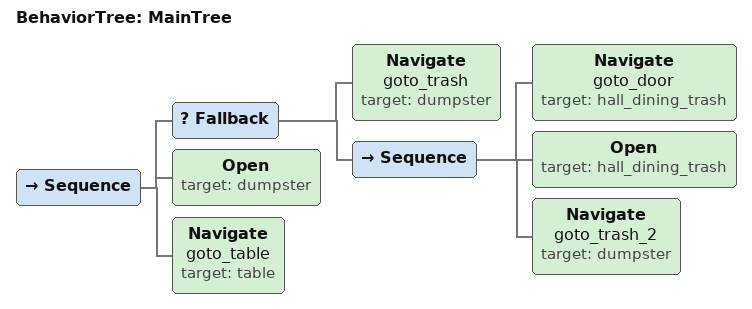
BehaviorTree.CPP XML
<root BTCPP_format="4">

  <BehaviorTree ID="MainTree">
    <Sequence>
        <Fallback>
            <Navigate name="goto_trash" target="dumpster"/>
            <Sequence>
                <Navigate name="goto_door" target="hall_dining_trash"/>
                <Open target="hall_dining_trash"/>
                <Navigate name="goto_trash_2" target="dumpster"/>
            </Sequence>
        </Fallback>
        <Open target="dumpster"/>
        <Navigate name="goto_table" target="table"/>
    </Sequence>
  </BehaviorTree>

</root>
